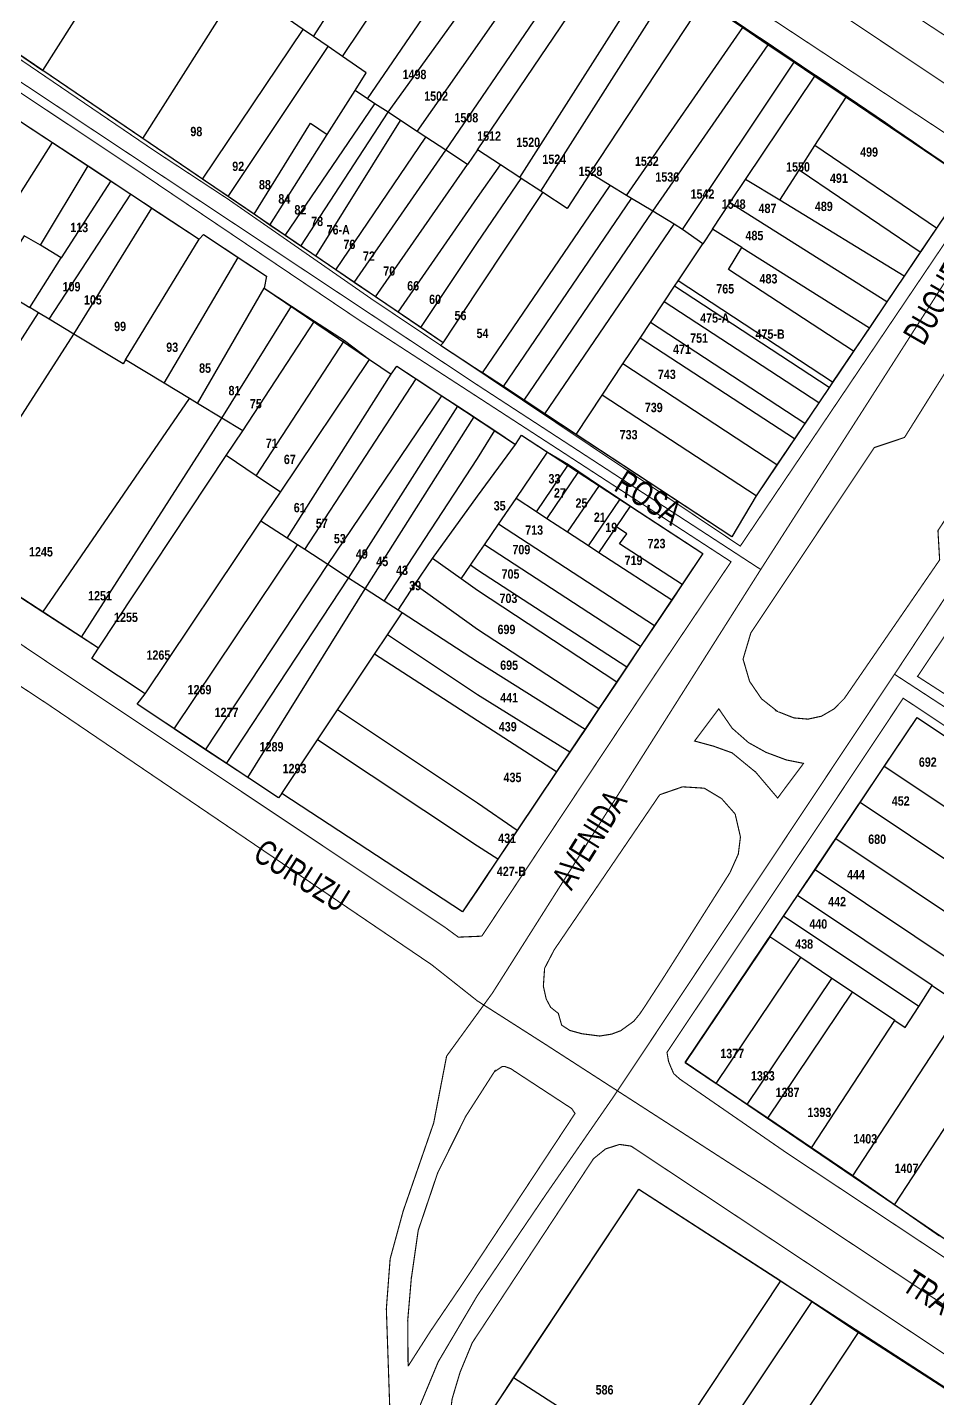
# Model space of a CAD drawing. Extents: x 203136 to 205923, y 4839890 to 4842982.
# Drawn here: x 203405.3 to 203551.5, y 4840668.6 to 4840889 of the extents above; entities that cross this region are included whole.
import ezdxf
from ezdxf.enums import TextEntityAlignment as Align

# ---------------------------------------------------------------- set-up
doc = ezdxf.new("R2010")
doc.units = 0
doc.header["$LTSCALE"] = 1.5
doc.header["$MEASUREMENT"] = 0
for name, color, linetype in [('CD_MALHA_LOTES', 40, 'CONTINUOUS'), ('LM-LIM-SETOR-FISCAL', 7, 'CONTINUOUS'), ('RU-QUADRAS', 210, 'CONTINUOUS'), ('SV-EIXO-RUA-PAV', 20, 'CONTINUOUS'), ('SV-RUA-NAO-PAV-S-GUIA-C-GUIA', 7, 'CONTINUOUS'), ('SV-RUA-PAVIM-S-GUIA-C-GUIA', 7, 'CONTINUOUS'), ('SV-TXT-RUA-PAV-S-GUIA-C-GUIA', 7, 'CONTINUOUS'), ('Th_NmrPort', 1, 'CONTINUOUS')]:
    doc.layers.add(name, color=color, linetype=linetype)
doc.styles.add('3488-33-2D_TXTB$0$ARIAL', font='ARIAL.TTF')
doc.styles.add('ARIAL', font='ARIAL.TTF')
doc.styles.get("Standard").update_dxf_attribs({"font": 'swisscbo.ttf'})
doc.linetypes.add('Limite', pattern='A,20,-3,[130,ltypeshp.shx,S=6.35,R=0,X=0,Y=0],-3,20', length=46)

msp = doc.modelspace()

# ---------------------------------------------------------------- linework, layer by layer
at = {"layer": 'CD_MALHA_LOTES', "linetype": 'Continuous', "flags": 128}
for points in [[(203451.28, 4840887.52), (203472.26, 4840920.12)], [(203455.95, 4840884.29), (203477.61, 4840916.69)], [(203407.79, 4840882.06), (203424.65, 4840908.67)], [(203477.62, 4840886.08), (203492.41, 4840907.26)], [(203477.62, 4840876.69), (203496.62, 4840904.57)], [(203459.94, 4840877.5), (203477.63, 4840903.36)], [(203477.64, 4840869.28), (203499.99, 4840902.42)], [(203484.43, 4840864.84), (203505.89, 4840898.65)], [(203423.89, 4840871.1), (203439.43, 4840895.7)], [(203449.64, 4840888.65), (203439.43, 4840895.7)], [(203463.3, 4840875.36), (203477.62, 4840895.26)], [(203487.78, 4840862.65), (203509.21, 4840896.41)], [(203495.74, 4840865.55), (203513.96, 4840893.2)], [(203513.96, 4840893.2), (203520.28, 4840888.93)], [(203396.7, 4840889.61), (203407.79, 4840882.06)], [(203433.43, 4840864.6), (203449.64, 4840888.65)], [(203451.28, 4840887.52), (203449.64, 4840888.65)], [(203501.57, 4840861.96), (203520.28, 4840888.93)], [(203520.28, 4840888.93), (203524.33, 4840886.16)], [(203453.64, 4840885.89), (203451.28, 4840887.52)], [(203505.78, 4840859.42), (203524.33, 4840886.16)], [(203524.33, 4840886.16), (203528.49, 4840883.38)], [(203437.59, 4840861.77), (203453.64, 4840885.89)], [(203455.95, 4840884.29), (203453.64, 4840885.89)], [(203457.96, 4840878.82), (203459.76, 4840881.66), (203455.95, 4840884.29)], [(203467.96, 4840872.22), (203477.62, 4840886.08)], [(203423.89, 4840871.1), (203407.79, 4840882.06)], [(203510.56, 4840856.5), (203528.49, 4840883.38)], [(203528.49, 4840883.38), (203531.81, 4840881.14)], [(203520.69, 4840864.55), (203531.81, 4840881.14)], [(203531.81, 4840881.14), (203536.83, 4840877.75)], [(203453.5, 4840871.78), (203457.96, 4840878.82)], [(203459.94, 4840877.5), (203457.96, 4840878.82)], [(203461.15, 4840876.71), (203459.94, 4840877.5)], [(203531.84, 4840869.98), (203536.83, 4840877.75)], [(203536.83, 4840877.75), (203556.57, 4840864.41)], [(203446.74, 4840855.54), (203461.15, 4840876.71)], [(203449.27, 4840853.81), (203463.3, 4840875.36)], [(203463.3, 4840875.36), (203461.15, 4840876.71)], [(203465.26, 4840874), (203463.3, 4840875.36)], [(203472.55, 4840869.24), (203477.62, 4840876.69)], [(203404.06, 4840873.95), (203409.36, 4840870.47)], [(203441.74, 4840858.94), (203450.81, 4840873.6), (203453.5, 4840871.78)], [(203451.67, 4840852.18), (203465.26, 4840874)], [(203467.96, 4840872.22), (203465.26, 4840874)], [(203433.43, 4840864.6), (203423.89, 4840871.1)], [(203444.28, 4840857.21), (203453.5, 4840871.78)], [(203454.86, 4840850.01), (203469.32, 4840871.33)], [(203469.32, 4840871.33), (203467.96, 4840872.22)], [(203472.55, 4840869.24), (203469.32, 4840871.33)], [(203396.75, 4840850.66), (203409.36, 4840870.47)], [(203409.36, 4840870.47), (203415.06, 4840866.71)], [(203457.84, 4840847.98), (203472.55, 4840869.24)], [(203476.01, 4840866.92), (203472.55, 4840869.24)], [(203477.64, 4840869.28), (203476.01, 4840866.92)], [(203481.32, 4840866.87), (203477.64, 4840869.28)], [(203529.29, 4840866), (203531.84, 4840869.98)], [(203551.38, 4840856.7), (203531.84, 4840869.98)], [(203407.42, 4840853.95), (203415.06, 4840866.71)], [(203415.06, 4840866.71), (203418.7, 4840864.3)], [(203461.25, 4840845.66), (203476.01, 4840866.92)], [(203477.65, 4840861.65), (203481.32, 4840866.87)], [(203484.43, 4840864.84), (203481.32, 4840866.87)], [(203418.7, 4840864.3), (203410.77, 4840851.96)], [(203418.7, 4840864.3), (203421.95, 4840862.16)], [(203437.59, 4840861.77), (203433.43, 4840864.6)], [(203477.65, 4840854.39), (203484.66, 4840864.69)], [(203484.66, 4840864.69), (203484.43, 4840864.84)], [(203487.78, 4840862.65), (203484.66, 4840864.69)], [(203495.74, 4840865.55), (203492.04, 4840859.87)], [(203498.94, 4840863.58), (203495.74, 4840865.55)], [(203518.17, 4840860.75), (203520.69, 4840864.55)], [(203526.2, 4840861.18), (203520.69, 4840864.55)], [(203526.2, 4840861.18), (203529.29, 4840866)], [(203548.76, 4840852.83), (203529.29, 4840866)], [(203556.57, 4840864.41), (203551.38, 4840856.7)], [(203408.83, 4840842.07), (203421.95, 4840862.16)], [(203421.95, 4840862.16), (203425.33, 4840859.93)], [(203477.63, 4840846.61), (203488.15, 4840862.41)], [(203478.44, 4840833.45), (203498.94, 4840863.58)], [(203488.15, 4840862.41), (203487.78, 4840862.65)], [(203492.04, 4840859.87), (203488.15, 4840862.41)], [(203501.57, 4840861.96), (203498.94, 4840863.58)], [(203502.35, 4840861.48), (203501.57, 4840861.96)], [(203412.78, 4840839.68), (203425.33, 4840859.93)], [(203425.33, 4840859.93), (203432.91, 4840854.92)], [(203441.74, 4840858.94), (203437.59, 4840861.77)], [(203464.87, 4840843.19), (203477.65, 4840861.65)], [(203481.78, 4840831.26), (203502.35, 4840861.48)], [(203505.78, 4840859.42), (203502.35, 4840861.48)], [(203515.36, 4840856.53), (203518.17, 4840860.75)], [(203543.38, 4840844.84), (203518.17, 4840860.75)], [(203546.18, 4840848.99), (203526.2, 4840861.18)], [(203444.28, 4840857.21), (203441.74, 4840858.94)], [(203485.12, 4840829.06), (203505.78, 4840859.42)], [(203509.23, 4840857.37), (203505.78, 4840859.42)], [(203407.42, 4840853.95), (203404.81, 4840855.49), (203400.17, 4840848.12), (203396.75, 4840850.66)], [(203432.91, 4840854.92), (203433.63, 4840855.71), (203439.17, 4840852.01)], [(203446.74, 4840855.54), (203444.28, 4840857.21)], [(203449.27, 4840853.81), (203446.74, 4840855.54)], [(203488.46, 4840826.86), (203509.23, 4840857.37)], [(203510.56, 4840856.5), (203509.23, 4840857.37)], [(203513.82, 4840854.21), (203510.56, 4840856.5)], [(203515.36, 4840856.53), (203513.82, 4840854.21)], [(203520.07, 4840853.57), (203515.36, 4840856.53)], [(203551.38, 4840856.7), (203548.76, 4840852.83)], [(203410.77, 4840851.96), (203407.42, 4840853.95)], [(203421.1, 4840835.55), (203432.91, 4840854.92)], [(203451.67, 4840852.18), (203449.27, 4840853.81)], [(203468.5, 4840840.72), (203477.65, 4840854.39)], [(203509.84, 4840848.22), (203513.82, 4840854.21)], [(203538.04, 4840836.92), (203517.96, 4840850.07), (203520.07, 4840853.57)], [(203520.07, 4840853.57), (203540.58, 4840840.7)], [(203405.73, 4840843.95), (203410.77, 4840851.96)], [(203427.32, 4840831.77), (203439.17, 4840852.01)], [(203439.17, 4840852.01), (203443.72, 4840848.98), (203443.35, 4840847.04)], [(203454.86, 4840850.01), (203451.67, 4840852.18)], [(203548.76, 4840852.83), (203546.18, 4840848.99)], [(203457.84, 4840847.98), (203454.86, 4840850.01)], [(203546.18, 4840848.99), (203543.38, 4840844.84)], [(203432.66, 4840828.53), (203443.35, 4840847.04)], [(203443.35, 4840847.04), (203447.77, 4840844.17)], [(203461.25, 4840845.66), (203457.84, 4840847.98)], [(203472.09, 4840838.28), (203477.63, 4840846.61)], [(203507.63, 4840844.88), (203509.29, 4840847.38)], [(203509.29, 4840847.38), (203509.84, 4840848.22)], [(203534.12, 4840831.12), (203509.29, 4840847.38)], [(203534.68, 4840831.95), (203509.84, 4840848.22)], [(203380.47, 4840812.73), (203402.31, 4840846.02), (203405.73, 4840843.95)], [(203464.87, 4840843.19), (203461.25, 4840845.66)], [(203505.41, 4840841.55), (203507.63, 4840844.88)], [(203532.44, 4840828.63), (203507.63, 4840844.88)], [(203543.38, 4840844.84), (203540.58, 4840840.7)], [(203385.51, 4840809.46), (203407.09, 4840843.12)], [(203407.09, 4840843.12), (203405.73, 4840843.95)], [(203408.83, 4840842.07), (203407.09, 4840843.12)], [(203412.78, 4840839.68), (203408.83, 4840842.07)], [(203436.56, 4840826.16), (203447.77, 4840844.17)], [(203447.77, 4840844.17), (203451.46, 4840841.77)], [(203468.5, 4840840.72), (203464.87, 4840843.19)], [(203439.91, 4840824.13), (203451.46, 4840841.77)], [(203451.46, 4840841.77), (203456.26, 4840838.65)], [(203472.09, 4840838.28), (203468.5, 4840840.72)], [(203503.75, 4840839.05), (203505.41, 4840841.55)], [(203530.21, 4840825.31), (203505.41, 4840841.55)], [(203540.58, 4840840.7), (203538.04, 4840836.92)], [(203391.03, 4840805.87), (203412.78, 4840839.68)], [(203421.1, 4840835.55), (203420.69, 4840834.88), (203412.78, 4840839.68)], [(203442.09, 4840816.89), (203456.26, 4840838.65)], [(203456.26, 4840838.65), (203460.29, 4840835.61)], [(203477.65, 4840833.91), (203471.71, 4840837.87), (203472.09, 4840838.28)], [(203500.99, 4840834.89), (203503.75, 4840839.05)], [(203528.53, 4840822.82), (203503.75, 4840839.05)], [(203427.32, 4840831.77), (203421.1, 4840835.55)], [(203445.97, 4840814.27), (203460.29, 4840835.61)], [(203460.29, 4840835.61), (203463.74, 4840833.25)], [(203538.04, 4840836.92), (203534.68, 4840831.95)], [(203447.07, 4840806.87), (203463.74, 4840833.25)], [(203463.74, 4840833.25), (203464.69, 4840834.5), (203467.78, 4840832.47)], [(203478.44, 4840833.45), (203477.65, 4840833.91)], [(203481.78, 4840831.26), (203478.44, 4840833.45)], [(203497.67, 4840829.89), (203500.99, 4840834.89)], [(203525.73, 4840818.68), (203500.99, 4840834.89)], [(203431.38, 4840829.31), (203427.32, 4840831.77)], [(203449.88, 4840805.04), (203467.78, 4840832.47)], [(203467.78, 4840832.47), (203471.91, 4840829.76)], [(203485.12, 4840829.06), (203481.78, 4840831.26)], [(203534.12, 4840831.12), (203532.44, 4840828.63)], [(203534.68, 4840831.95), (203534.12, 4840831.12)], [(203407.78, 4840795.01), (203431.38, 4840829.31)], [(203432.66, 4840828.53), (203431.38, 4840829.31)], [(203453.6, 4840802.63), (203471.91, 4840829.76)], [(203471.91, 4840829.76), (203474.47, 4840828.08)], [(203488.46, 4840826.86), (203485.12, 4840829.06)], [(203493.47, 4840823.56), (203497.67, 4840829.89)], [(203522.38, 4840813.7), (203497.67, 4840829.89)], [(203436.56, 4840826.16), (203432.66, 4840828.53)], [(203456.91, 4840800.48), (203474.47, 4840828.08)], [(203474.47, 4840828.08), (203477.07, 4840826.38)], [(203493.47, 4840823.56), (203488.46, 4840826.86)], [(203532.44, 4840828.63), (203530.21, 4840825.31)], [(203414.01, 4840790.97), (203436.56, 4840826.16)], [(203439.91, 4840824.13), (203436.56, 4840826.16)], [(203459.57, 4840798.75), (203477.07, 4840826.38)], [(203477.07, 4840826.38), (203477.62, 4840826)], [(203477.62, 4840826), (203480.39, 4840824.16)], [(203530.21, 4840825.31), (203528.53, 4840822.82)], [(203437.27, 4840820.15), (203439.91, 4840824.13)], [(203477.64, 4840819.68), (203480.39, 4840824.16)], [(203480.39, 4840824.16), (203483.71, 4840821.95)], [(203483.71, 4840821.95), (203484.7, 4840823.41)], [(203484.7, 4840823.41), (203488.89, 4840820.68)], [(203522.38, 4840813.7), (203518.47, 4840807.12), (203493.47, 4840823.56)], [(203528.53, 4840822.82), (203525.73, 4840818.68)], [(203416.76, 4840789.18), (203437.27, 4840820.15)], [(203442.09, 4840816.89), (203437.27, 4840820.15)], [(203477.63, 4840813.64), (203483.71, 4840821.95)], [(203483.82, 4840813.24), (203488.89, 4840820.68)], [(203488.89, 4840820.68), (203492.26, 4840818.74)], [(203462.63, 4840796.76), (203477.64, 4840819.68)], [(203487.09, 4840811.11), (203492.26, 4840818.74)], [(203492.26, 4840818.74), (203493.92, 4840817.62)], [(203525.73, 4840818.68), (203522.38, 4840813.7)], [(203445.97, 4840814.27), (203442.09, 4840816.89)], [(203488.76, 4840810.01), (203493.92, 4840817.62)], [(203493.92, 4840817.62), (203497.23, 4840815.37)], [(203442.84, 4840809.61), (203445.97, 4840814.27)], [(203470.38, 4840803.63), (203477.63, 4840813.64)], [(203492.11, 4840807.83), (203497.23, 4840815.37)], [(203497.23, 4840815.37), (203500.54, 4840813.13)], [(203481, 4840809.11), (203483.82, 4840813.24)], [(203487.09, 4840811.11), (203483.82, 4840813.24)], [(203495.46, 4840805.65), (203500.54, 4840813.13)], [(203499.95, 4840808.72), (203502.19, 4840812)], [(203500.54, 4840813.13), (203502.19, 4840812)], [(203502.19, 4840812), (203513.85, 4840804.4)], [(203424.22, 4840781.87), (203442.84, 4840809.61)], [(203447.07, 4840806.87), (203442.84, 4840809.61)], [(203478.75, 4840805.8), (203481, 4840809.11)], [(203506.06, 4840792.77), (203481, 4840809.11)], [(203488.76, 4840810.01), (203487.09, 4840811.11)], [(203492.11, 4840807.83), (203488.76, 4840810.01)], [(203448.7, 4840805.81), (203447.07, 4840806.87)], [(203495.46, 4840805.65), (203492.11, 4840807.83)], [(203497.14, 4840804.55), (203499.95, 4840808.72)], [(203501.62, 4840807.6), (203499.95, 4840808.72)], [(203500.46, 4840805.97), (203501.62, 4840807.6)], [(203407.78, 4840795.01), (203391.03, 4840805.87)], [(203428.9, 4840776.25), (203448.7, 4840805.81)], [(203449.88, 4840805.04), (203448.7, 4840805.81)], [(203453.6, 4840802.63), (203449.88, 4840805.04)], [(203477.64, 4840804.21), (203478.75, 4840805.8)], [(203503.83, 4840789.45), (203478.75, 4840805.8)], [(203497.14, 4840804.55), (203495.46, 4840805.65)], [(203510.51, 4840799.42), (203500.46, 4840805.97)], [(203433.96, 4840772.89), (203453.6, 4840802.63)], [(203456.91, 4840800.48), (203453.6, 4840802.63)], [(203467.54, 4840799.44), (203470.38, 4840803.63)], [(203474.99, 4840800.36), (203470.38, 4840803.63)], [(203474.99, 4840800.36), (203476.5, 4840802.55)], [(203476.5, 4840802.55), (203477.64, 4840804.21)], [(203477.64, 4840801.75), (203476.5, 4840802.55)], [(203508.84, 4840796.93), (203497.14, 4840804.55)], [(203513.85, 4840804.4), (203510.51, 4840799.42)], [(203437.3, 4840770.68), (203456.91, 4840800.48)], [(203459.57, 4840798.75), (203456.91, 4840800.48)], [(203477.64, 4840798.49), (203474.99, 4840800.36)], [(203501.6, 4840786.13), (203477.64, 4840801.75)], [(203440.72, 4840768.4), (203459.57, 4840798.75)], [(203462.63, 4840796.76), (203459.57, 4840798.75)], [(203464.88, 4840795.3), (203467.54, 4840799.44)], [(203477.64, 4840792.2), (203467.54, 4840799.44)], [(203499.99, 4840783.73), (203477.64, 4840798.49)], [(203510.51, 4840799.42), (203508.84, 4840796.93)], [(203464.88, 4840795.3), (203462.63, 4840796.76)], [(203508.84, 4840796.93), (203506.06, 4840792.77)], [(203414.01, 4840790.97), (203407.78, 4840795.01)], [(203463.16, 4840791.34), (203465.51, 4840794.89)], [(203465.51, 4840794.89), (203464.88, 4840795.3)], [(203477.63, 4840787.02), (203465.51, 4840794.89)], [(203497.14, 4840779.48), (203477.64, 4840792.2)], [(203506.06, 4840792.77), (203503.83, 4840789.45)], [(203416.76, 4840789.18), (203414.01, 4840790.97)], [(203424.22, 4840781.87), (203415.68, 4840787.53), (203416.76, 4840789.18)], [(203461.08, 4840788.22), (203463.16, 4840791.34)], [(203477.63, 4840781.73), (203463.16, 4840791.34)], [(203503.83, 4840789.45), (203501.6, 4840786.13)], [(203455.16, 4840779.31), (203461.08, 4840788.22)], [(203477.63, 4840777.5), (203461.08, 4840788.22)], [(203494.91, 4840776.16), (203477.63, 4840787.02)], [(203501.6, 4840786.13), (203499.99, 4840783.73)], [(203499.99, 4840783.73), (203497.14, 4840779.48)], [(203428.9, 4840776.25), (203422.94, 4840780.21), (203424.22, 4840781.87)], [(203492.45, 4840772.48), (203477.63, 4840781.73)], [(203451.95, 4840774.48), (203455.16, 4840779.31)], [(203477.63, 4840764.28), (203455.16, 4840779.31)], [(203497.14, 4840779.48), (203494.91, 4840776.16)], [(203433.96, 4840772.89), (203428.9, 4840776.25)], [(203490.33, 4840769.32), (203477.63, 4840777.5)], [(203494.91, 4840776.16), (203492.45, 4840772.48)], [(203542.98, 4840770.19), (203548.27, 4840778.05)], [(203548.27, 4840778.05), (203566.76, 4840765.68)], [(203446.21, 4840765.85), (203451.95, 4840774.48)], [(203477.63, 4840757.41), (203451.95, 4840774.48)], [(203437.3, 4840770.68), (203433.96, 4840772.89)], [(203492.45, 4840772.48), (203490.33, 4840769.32)], [(203440.72, 4840768.4), (203437.3, 4840770.68)], [(203490.33, 4840769.32), (203484.01, 4840759.91)], [(203539.08, 4840764.38), (203542.98, 4840770.19)], [(203561.4, 4840757.9), (203542.98, 4840770.19)], [(203446.21, 4840765.85), (203445.64, 4840765.13), (203440.72, 4840768.4)], [(203475.23, 4840746.81), (203446.21, 4840765.85)], [(203484.01, 4840759.91), (203477.63, 4840764.28)], [(203535.17, 4840758.57), (203539.08, 4840764.38)], [(203563.35, 4840748.19), (203539.08, 4840764.38)], [(203484.01, 4840759.91), (203480.91, 4840755.28)], [(203531.89, 4840753.56), (203535.17, 4840758.57)], [(203559.4, 4840742.41), (203535.17, 4840758.57)], [(203480.91, 4840755.28), (203477.63, 4840757.41)], [(203480.91, 4840755.28), (203477.62, 4840750.37)], [(203529.04, 4840749.45), (203531.89, 4840753.56)], [(203555.99, 4840737.44), (203531.89, 4840753.56)], [(203477.62, 4840750.37), (203475.23, 4840746.81)], [(203526.81, 4840746.13), (203529.04, 4840749.45)], [(203550.69, 4840734.97), (203529.04, 4840749.45)], [(203524.58, 4840742.81), (203526.81, 4840746.13)], [(203548.54, 4840731.59), (203526.81, 4840746.13)], [(203524.58, 4840742.81), (203511, 4840722.61)], [(203529.56, 4840739.47), (203524.58, 4840742.81)], [(203515.97, 4840719.25), (203529.56, 4840739.47)], [(203534.55, 4840736.14), (203529.56, 4840739.47)], [(203520.94, 4840715.89), (203534.55, 4840736.14)], [(203537.88, 4840733.91), (203534.55, 4840736.14)], [(203548.54, 4840731.59), (203550.69, 4840734.97)], [(203550.69, 4840734.97), (203555.68, 4840731.63)], [(203524.26, 4840713.65), (203537.88, 4840733.91)], [(203544.69, 4840729.36), (203537.88, 4840733.91)], [(203537.9, 4840704.4), (203555.68, 4840731.63)], [(203544.62, 4840699.72), (203565.26, 4840731.23)], [(203546.35, 4840728.25), (203548.54, 4840731.59)], [(203531.28, 4840708.89), (203544.69, 4840729.36)], [(203544.69, 4840729.36), (203546.35, 4840728.25)], [(203511, 4840722.61), (203515.97, 4840719.25)], [(203520.94, 4840715.89), (203515.97, 4840719.25)], [(203524.26, 4840713.65), (203520.94, 4840715.89)], [(203531.28, 4840708.89), (203524.26, 4840713.65)], [(203537.9, 4840704.4), (203531.28, 4840708.89)], [(203544.62, 4840699.72), (203537.9, 4840704.4)], [(203483.43, 4840671.92), (203503.57, 4840702.27)], [(203503.57, 4840702.27), (203526.34, 4840687.51)], [(203551.86, 4840694.69), (203544.62, 4840699.72)], [(203506.29, 4840657.2), (203526.34, 4840687.51)], [(203526.34, 4840687.51), (203531.34, 4840684.2)], [(203531.34, 4840684.2), (203511.22, 4840654.03)], [(203531.34, 4840684.2), (203538.85, 4840679.23)], [(203498.96, 4840618.93), (203538.85, 4840679.23)], [(203538.85, 4840679.23), (203559.93, 4840665.61)], [(203481.22, 4840668.58), (203483.43, 4840671.92)], [(203506.29, 4840657.2), (203483.43, 4840671.92)]]:
    msp.add_lwpolyline(points, dxfattribs=at)
at = {"layer": 'LM-LIM-SETOR-FISCAL', "linetype": 'Limite', "ltscale": 0.1, "flags": 128}
msp.add_lwpolyline([(203475.135573, 4840329.934313, 0, 0, 0), (203474.579792, 4840350.003599, 0, 0, 0), (203472.86, 4840432.16, 0, 0, 0), (203471.63, 4840468.15, 0, 0, 0), (203471.41, 4840488.85, 0, 0, 0), (203470.17, 4840544.5, 0, 0, 0), (203469.56, 4840568.38, 0, 0, 0), (203468.09, 4840599.73, 0, 0, 0), (203466.97, 4840618.63, 0, 0, 0), (203464.86, 4840648.33, 0, 0, 0), (203464.16, 4840661.6, 0, 0, 0), (203462.71, 4840682.53, 0, 0, 0), (203465.61, 4840699.21, 0, 0, 0), (203471, 4840721.18, 0, 0, 0), (203474.31, 4840734.24, 0, 0, 0), (203466.228425, 4840738.936934, 0, 0, 0), (203456.425567, 4840745.723528, 0, 0, 0), (203446.999741, 4840751.379023, 0, 0, 0), (203399.493583, 4840784.557927, 0, 0, 0), (203320.11, 4840837.04, 0, 0, 0), (203172.09, 4840937.54, 0, 0, 0), (203136.150501, 4840962.144443, 0.18, 0.18, 0), (203135.99, 4840961.95, 0.25, 0.25, 0), (203136.150501, 4840962.144443, 0.25, 0.25, 0), (203208.15, 4841049.37, 0.25, 0.25, 0), (203214.58, 4841056.99, 0.25, 0.25, 0), (203230.64, 4841076.99, 0.25, 0.25, 0), (203247.78, 4841096.86, 0.25, 0.25, 0), (203258.81, 4841109.92, 0.25, 0.25, 0), (203274.25, 4841129.45, 0.25, 0.25, 0), (203287.11, 4841144.04, 0.25, 0.25, 0), (203301.6, 4841161.63, 0.25, 0.25, 0), (203354.19, 4841225.72, 0.25, 0.25, 0), (203362.5, 4841235.52, 0.25, 0.25, 0), (203365.55, 4841238.62, 0.25, 0.25, 0), (203402.98, 4841283.56, 0.25, 0.25, 0), (203427.2, 4841311.72, 0.25, 0.25, 0), (203469.377234, 4841362.89061, 0.25, 0.25, 0)], format="xyseb", dxfattribs=at)
at = {"layer": 'RU-QUADRAS', "color": 6, "linetype": 'Continuous'}
msp.add_lwpolyline([(203335.37, 4840925.88), (203377.58, 4840981.46), (203415.3, 4840955.96), (203416.1, 4840957.1), (203424.66, 4840951.13), (203423.72, 4840949.63), (203428.31, 4840946.31), (203429.04, 4840947.38), (203443.32, 4840938.13), (203444.26, 4840939.53), (203460.32, 4840928.91), (203459.86, 4840928.04, -0.0129626379), (203556.57, 4840864.41), (203522.38, 4840813.7), (203518.47, 4840807.12), (203471.71, 4840837.87), (203472.09, 4840838.28), (203377.46, 4840902.71), (203376.33, 4840900.91), (203368.72, 4840905.8), (203368.44, 4840905.34)], format="xyb", close=True, dxfattribs=at)
for points in [[(203404.06, 4840873.95), (203432.91, 4840854.92), (203433.63, 4840855.71), (203443.72, 4840848.98), (203443.35, 4840847.04), (203463.74, 4840833.25), (203464.69, 4840834.5), (203483.71, 4840821.95), (203484.7, 4840823.41), (203513.85, 4840804.4), (203475.23, 4840746.81), (203446.21, 4840765.85), (203445.64, 4840765.13), (203422.94, 4840780.21), (203424.22, 4840781.87), (203415.68, 4840787.53), (203416.76, 4840789.18), (203286.02, 4840874.41)], [(203478.46, 4840664.42), (203503.57, 4840702.27), (203575.01, 4840655.96)]]:
    msp.add_lwpolyline(points, dxfattribs=at)
msp.add_lwpolyline([(203511, 4840722.61), (203548.27, 4840778.05), (203620.32, 4840729.86), (203582.91, 4840673.66)], close=True, dxfattribs=at)
at = {"layer": 'SV-EIXO-RUA-PAV', "const_width": 0.18}
for points in [[(203686.39953, 4841049.541978), (203679.688732, 4841038.895039), (203663.815113, 4841014.891029), (203656.708258, 4841005.202177), (203642.650288, 4840983.59548), (203625.29255, 4840957.203975), (203601.675702, 4840921.520595), (203576.961897, 4840884.675732), (203567.355947, 4840868.780345), (203557.194331, 4840855.043075), (203539.526844, 4840827.414134), (203523.129469, 4840801.848252), (203480.029775, 4840733.779755), (203472.665744, 4840723.638304)], [(203719.94, 4841049.37), (203680.641912, 4840990.841984), (203589.694024, 4840853.22347), (203544.618975, 4840785.012554), (203499.543925, 4840717.200532), (203488.611829, 4840701.396369), (203477.596786, 4840685.139355)], [(203135.599804, 4840961.402225), (203145.238479, 4840954.53632), (203152.039782, 4840951.643052), (203182.387737, 4840930.539014), (203231.65956, 4840897.226029), (203272.123499, 4840870.017518), (203312.674646, 4840843.506661), (203408.602089, 4840780.194549), (203470.257273, 4840738.335301), (203477.596786, 4840732.524392)], [(203477.724603, 4840929.011676), (203488.430981, 4840921.456069), (203520.694434, 4840901.323674), (203555.668018, 4840877.964934), (203567.355947, 4840868.780345), (203590.577074, 4840854.541666), (203670.525911, 4840801.436022), (203712.726508, 4840772.786076), (203771.31694, 4840733.811824), (203800.999317, 4840713.937537), (203857.398368, 4840673.970644), (203882.027262, 4840657.309483), (203921.519554, 4840631.990215), (203967.545851, 4840601.7224), (204001.19809, 4840579.591842), (204039.51599, 4840553.58216), (204054.172383, 4840543.647322), (204076.798251, 4840528.407025), (204120.614517, 4840499.004005), (204151.9188, 4840478.037905)], [(203331.831745, 4840924.150719), (203377.053508, 4840897.75947), (203405.299277, 4840879.499578), (203477.655459, 4840831.471912)], [(203477.655459, 4840831.471912), (203523.129469, 4840801.848252)], [(203544.618975, 4840785.012554), (203626.1314, 4840731.779227), (203638.8432, 4840723.261675), (203662.330994, 4840707.646164), (203685.851052, 4840691.417647), (203712.081239, 4840673.575957), (203725.793207, 4840664.058238), (203730.503671, 4840659.605882), (203740.408551, 4840653.249981), (203750.02306, 4840646.990871), (203753.701094, 4840644.280741)], [(203477.596786, 4840732.524392), (203488.611829, 4840725.487378), (203499.838707, 4840718.236686), (203523.578875, 4840702.916675), (203557.025615, 4840680.696813), (203580.120562, 4840664.147597), (203593.045182, 4840656.371911), (203616.902297, 4840640.818008), (203648.477891, 4840620.469292), (203686.83639, 4840594.974923), (203709.956124, 4840578.054282), (203767.922919, 4840539.492958), (203791.707918, 4840524.393492), (203831.861806, 4840498.002833), (203877.026579, 4840467.269408), (203924.128894, 4840435.934676), (203964.884089, 4840409.009523), (204003.701741, 4840382.552053), (204035.570967, 4840361.105467), (204064.901345, 4840341.796858)], [(203472.665744, 4840723.638304), (203470.593589, 4840712.908022), (203465.703752, 4840698.781824), (203463.59773, 4840691.068367), (203462.987175, 4840683.025681), (203463.530491, 4840667.269538), (203467.17396, 4840659.823417), (203469.599873, 4840555.424618), (203471.358615, 4840540.768433), (203471.749447, 4840524.158089), (203474.485268, 4840409.058177), (203475.086514, 4840396.356859), (203477.611921, 4840343.007633)], [(203477.596786, 4840685.139355), (203471.314857, 4840674.504779), (203468.491518, 4840667.728765), (203467.17396, 4840659.823417)]]:
    msp.add_lwpolyline(points, dxfattribs=at)
at = {"layer": 'SV-RUA-NAO-PAV-S-GUIA-C-GUIA', "linetype": 'Continuous', "const_width": 0.18}
msp.add_lwpolyline([(203478.32, 4840742.92), (203477.64, 4840742.89)], dxfattribs=at)
at = {"layer": 'SV-RUA-PAVIM-S-GUIA-C-GUIA', "linetype": 'Continuous', "const_width": 0.18}
for points in [[(203477.64, 4840935.99), (203486.45, 4840930.45), (203513.61, 4840913.42), (203547.31, 4840891.21), (203564.27, 4840880.09), (203564.28, 4840880.08), (203566.96, 4840879.81), (203575.26, 4840888.74), (203612.62, 4840944.86), (203622.89, 4840960.39), (203649.09, 4841000.11), (203649.14, 4841002.31), (203648.21, 4841004.54), (203645.98, 4841006.48), (203604.99, 4841033.41), (203581.16, 4841049.37)], [(203477.64, 4840742.89), (203474.56, 4840742.76), (203472.31, 4840744.41), (203410.37, 4840785.73), (203379.59, 4840806.43), (203350.51, 4840825.89), (203337.23, 4840834.74), (203308.72, 4840853.34), (203281.18, 4840871.48), (203242.61, 4840897.26), (203203.24, 4840923.83), (203156.2, 4840955.02)], [(203477.64, 4840833.9), (203460.77, 4840845.21), (203437.55, 4840861.37), (203425.7, 4840869.16), (203390.63, 4840893.05), (203386.4, 4840895.79), (203376.1, 4840900.53), (203353.47, 4840914.38), (203334.02, 4840926.67), (203330.63, 4840922.37), (203363.17, 4840902.58), (203378.67, 4840894.13), (203382.94, 4840891.75), (203393.57, 4840885.56), (203422.91, 4840866.01), (203458.58, 4840841.95), (203477.64, 4840829.58)], [(203477.64, 4840921.91), (203482.89, 4840918.37), (203502.65, 4840905.03), (203556.94, 4840869.21), (203558.47, 4840867.26), (203558.93, 4840864.93), (203558.13, 4840862.37), (203519.85, 4840805.61), (203477.64, 4840833.9)], [(203478.32, 4840742.92), (203506.38, 4840785.26), (203506.39, 4840785.27), (203518.36, 4840803.09), (203490.54, 4840821.2), (203477.64, 4840829.58)], [(203477.64, 4840716.92), (203480.44, 4840721.29), (203480.46, 4840721.21), (203481.62, 4840721.99), (203481.78, 4840721.99), (203482.02, 4840721.97), (203482.67, 4840721.74), (203483, 4840721.61), (203483.27, 4840721.44), (203483.47, 4840721.29), (203492.75, 4840715.22), (203493.3, 4840714.43), (203477.64, 4840690.68)], [(203466.48, 4840673.81), (203466.42, 4840681.17), (203467.01, 4840688.08), (203467.02, 4840688.06), (203468.11, 4840695.65), (203471.23, 4840704.87), (203475.71, 4840713.9), (203475.7, 4840713.9), (203477.64, 4840716.92)], [(203477.64, 4840678.87), (203496.25, 4840707.14), (203498.21, 4840708.73), (203500.46, 4840709.45), (203502.3, 4840709.18), (203549.85, 4840677.62), (203610.55, 4840637.03)], [(203477.64, 4840690.68), (203475.23, 4840687.04), (203470.09, 4840679.46), (203466.48, 4840673.81)], [(203477.64, 4840678.87), (203476.8, 4840677.6), (203474.83, 4840672.84), (203473.55, 4840668.55), (203473.04, 4840664.35), (203473.2, 4840659.92), (203474.16, 4840626.27), (203476.42, 4840549.64), (203477.45, 4840546.43), (203477.64, 4840546.12)]]:
    msp.add_lwpolyline(points, dxfattribs=at)
at = {"layer": 'SV-RUA-PAVIM-S-GUIA-C-GUIA', "linetype": 'Continuous', "const_width": 0.18, "flags": 128}
for points in [[(203664.89, 4840796.66), (203593.13, 4840844.41), (203591.37, 4840844.64), (203590.36, 4840844.53), (203589.39, 4840844.47), (203588.01, 4840843.86), (203548.32, 4840784.66), (203624.35, 4840735.73)], [(203546.02, 4840781.16), (203532.88, 4840761.4), (203508.07, 4840724.25), (203508.32, 4840722.79), (203508.73, 4840721.78), (203509.15, 4840720.83), (203510.13, 4840719.95), (203527.39, 4840708.02), (203568.62, 4840680.69), (203582.9, 4840671.13), (203622.37, 4840731.08), (203567.88, 4840766.64)], [(203525.85, 4840765.12), (203522.27, 4840769.34), (203522.25, 4840769.33), (203518.53, 4840772.38), (203515.41, 4840773.5), (203515.3, 4840773.52), (203512.51, 4840774.28), (203516.39, 4840779.46), (203518.53, 4840776.35), (203521.16, 4840774.03), (203523.93, 4840772.49), (203523.93, 4840772.48), (203527.28, 4840771.23), (203530.01, 4840770.69)]]:
    msp.add_lwpolyline(points, close=True, dxfattribs=at)
msp.add_lwpolyline([(203555.57, 4840838), (203546.23, 4840823.07), (203541.37, 4840821.44), (203521.54, 4840791.65), (203520.29, 4840787.45), (203521.34, 4840783.87), (203523.25, 4840781.07), (203525.78, 4840779.07), (203525.75, 4840779.07), (203528.37, 4840778.03), (203528.41, 4840778), (203530.72, 4840777.8), (203532.89, 4840778.27), (203534.9, 4840779.44), (203536.57, 4840781.13), (203551.87, 4840803.39), (203551.6, 4840808.09), (203560.29, 4840821.43)], dxfattribs=at)
at = {"layer": 'SV-RUA-PAVIM-S-GUIA-C-GUIA', "const_width": 0.18}
for points in [[(203489.95, 4840740.72), (203506.9, 4840765.65)], [(203506.9, 4840765.65), (203510.57, 4840766.92)], [(203510.57, 4840766.92), (203513.63, 4840766.73)], [(203513.63, 4840766.73), (203514.09, 4840766.68)], [(203514.09, 4840766.68), (203516.83, 4840765.04)], [(203516.83, 4840765.04), (203519.03, 4840762.55)], [(203519.03, 4840762.55), (203519.03, 4840762.52)], [(203519.03, 4840762.52), (203519.87, 4840758.87)], [(203519.87, 4840758.87), (203519.54, 4840756.23)], [(203519.54, 4840756.15), (203518.18, 4840753.11)], [(203519.54, 4840756.23), (203519.54, 4840756.15)], [(203518.18, 4840753.11), (203507.56, 4840736.33)], [(203488.41, 4840737.76), (203489.95, 4840740.72)], [(203504.53, 4840731.66), (203503.68887, 4840730.410789), (203502.736843, 4840729.245965), (203500.633093, 4840727.722358), (203499.176117, 4840727.176293), (203497.26, 4840726.87), (203494.4, 4840727.24), (203492.461701, 4840727.768348), (203491.146808, 4840728.623221), (203490.6159, 4840730.504238), (203489.38, 4840731.49), (203488.662826, 4840732.831125), (203488.208535, 4840734.871326), (203488.41, 4840737.76)], [(203507.56, 4840736.33), (203504.53, 4840731.66)]]:
    msp.add_lwpolyline(points, dxfattribs=at)

# ---------------------------------------------------------------- texts
at = {"layer": 'SV-TXT-RUA-PAV-S-GUIA-C-GUIA', "width": 0.7}
for s, rotation, style, p in [('DUQUE', 60, 'ARIAL', (203549.29, 4840837.63)), ('ROSA', 328, 'ARIAL', (203499.37, 4840814.67)), ('AVENIDA', 58, 'ARIAL', (203492.72, 4840750.12)), ('CURUZU', 328, '3488-33-2D_TXTB$0$ARIAL', (203441.342527, 4840755.360011)), ('TRAVESSA', 327, 'ARIAL', (203545.591519, 4840686.163419))]:
    msp.add_text(s, height=4, rotation=rotation, dxfattribs=dict(at, style=style)).set_placement(p)
at = {"layer": 'Th_NmrPort', "color": 1}
for s, p in [('1498', (203465.596432, 4840881.404482)), ('1502', (203469.066432, 4840877.924482)), ('1508', (203473.926432, 4840874.454482)), ('98', (203431.504262, 4840872.233636)), ('1512', (203477.576432, 4840871.504482)), ('1520', (203483.861591, 4840870.511875)), ('1524', (203488.046432, 4840867.784482)), ('499', (203539.104482, 4840868.933568)), ('92', (203438.234262, 4840866.643636)), ('1528', (203493.866432, 4840865.844482)), ('1532', (203502.916432, 4840867.464482)), ('1550', (203527.211591, 4840866.551875)), ('88', (203442.524262, 4840863.693636)), ('1536', (203506.201591, 4840864.931875)), ('491', (203534.254482, 4840864.733568)), ('84', (203445.634262, 4840861.413636)), ('1542', (203511.861591, 4840862.191875)), ('82', (203448.224262, 4840859.653636)), ('1548', (203516.871591, 4840860.571875)), ('487', (203522.784482, 4840859.883568)), ('489', (203531.834482, 4840860.203568)), ('113', (203412.211591, 4840856.811875)), ('78', (203450.914262, 4840857.793636)), ('76-A', (203453.394262, 4840856.443636)), ('485', (203520.684482, 4840855.523568)), ('76', (203456.088086, 4840854.104422)), ('72', (203459.239207, 4840852.213466)), ('70', (203462.504262, 4840849.823636)), ('483', (203522.944482, 4840848.573568)), ('109', (203410.981591, 4840847.291875)), ('66', (203466.334262, 4840847.443636)), ('765', (203515.994482, 4840846.953568)), ('105', (203414.411591, 4840845.181875)), ('60', (203469.854262, 4840845.263636)), ('56', (203473.938057, 4840842.660862)), ('475-A', (203513.404482, 4840842.263568)), ('99', (203419.261591, 4840840.911875)), ('54', (203477.478057, 4840839.790862)), ('475-B', (203522.294482, 4840839.683568)), ('93', (203427.631591, 4840837.561875)), ('471', (203509.044482, 4840837.253568)), ('751', (203511.794482, 4840839.033568)), ('85', (203432.911591, 4840834.211875)), ('743', (203506.614482, 4840833.213568)), ('81', (203437.631591, 4840830.601875)), ('75', (203441.061591, 4840828.491875)), ('739', (203504.514482, 4840827.883568)), ('71', (203443.621591, 4840822.141875)), ('733', (203500.474482, 4840823.513568)), ('67', (203446.521591, 4840819.541875)), ('33', (203489.036432, 4840816.434482)), ('27', (203489.906432, 4840814.154482)), ('61', (203448.111591, 4840811.791875)), ('35', (203480.236432, 4840812.094482)), ('25', (203493.376432, 4840812.524482)), ('57', (203451.656432, 4840809.264482)), ('21', (203496.316432, 4840810.244482)), ('19', (203498.156432, 4840808.614482)), ('53', (203454.556432, 4840806.804482)), ('713', (203485.298899, 4840808.190211)), ('723', (203504.958899, 4840806.020211)), ('1245', (203405.589207, 4840804.693466)), ('49', (203458.086432, 4840804.334482)), ('709', (203483.238899, 4840805.040211)), ('45', (203461.374262, 4840803.133636)), ('43', (203464.554262, 4840801.723636)), ('719', (203501.268899, 4840803.310211)), ('705', (203481.498899, 4840801.130211)), ('1251', (203415.076432, 4840797.634482)), ('39', (203466.664262, 4840799.253636)), ('703', (203481.168899, 4840797.220211)), ('1255', (203419.246432, 4840794.164482)), ('699', (203480.848899, 4840792.220211)), ('1265', (203424.456432, 4840788.094482)), ('695', (203481.278899, 4840786.470211)), ('1269', (203431.056432, 4840782.534482)), ('441', (203481.278899, 4840781.250211)), ('1277', (203435.396432, 4840778.894482)), ('439', (203481.058899, 4840776.580211)), ('1289', (203442.634262, 4840773.363636)), ('692', (203548.534422, 4840770.891914)), ('1293', (203446.326432, 4840769.864482)), ('435', (203481.818899, 4840768.430211)), ('452', (203544.184422, 4840764.641914)), ('431', (203480.958899, 4840758.660211)), ('680', (203540.394422, 4840758.501914)), ('427-B', (203480.738899, 4840753.330211)), ('444', (203536.994422, 4840752.821914)), ('442', (203533.964422, 4840748.471914)), ('440', (203530.944422, 4840744.881914)), ('438', (203528.674422, 4840741.661914)), ('1377', (203516.636432, 4840724.064482)), ('1383', (203521.556432, 4840720.474482)), ('1387', (203525.526432, 4840717.824482)), ('1393', (203530.636432, 4840714.604482)), ('1403', (203538.016432, 4840710.354482)), ('1407', (203544.636432, 4840705.624482)), ('586', (203496.608086, 4840670.014422))]:
    msp.add_text(s, height=1.5, dxfattribs=at).set_placement(p, align=Align.MIDDLE_LEFT)

doc.saveas('drawing.dxf')
